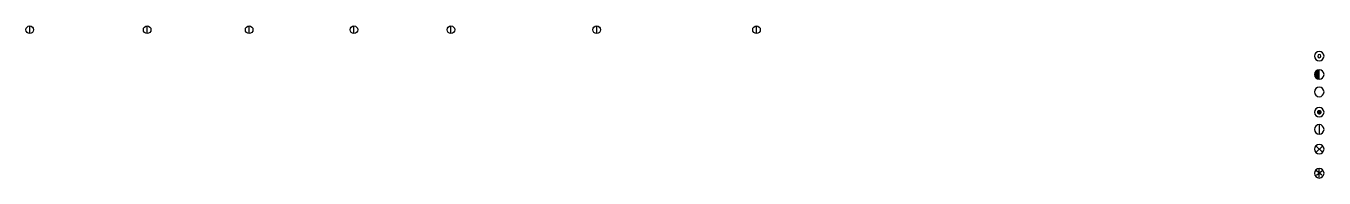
# Model space of a CAD drawing. Extents: x -69352 to 1013721, y -547461 to -186867.
# Drawn here: x 440686 to 462525, y -333169 to -330613 of the extents above; entities that cross this region are included whole.
import ezdxf
from ezdxf.enums import TextEntityAlignment as Align

# ---------------------------------------------------------------- set-up
doc = ezdxf.new("R2010")
doc.units = 0
doc.header["$LTSCALE"] = 500
doc.header["$MEASUREMENT"] = 0
doc.layers.add('S-REINFORCEMENT', color=6, linetype='Continuous')
doc.layers.add('S-TEXT-1', color=4, linetype='Continuous')
doc.styles.add('ROMANS', font='simplex.shx', dxfattribs={"width": 0.8, "height": 275})

# ---------------------------------------------------------------- blocks, each defined once
blk = doc.blocks.new('*U1215')
at = {"layer": 'S-REINFORCEMENT'}
blk.add_circle((0, 0), 80, dxfattribs=at)
blk = doc.blocks.new('*U1193')
at = {"layer": 'S-REINFORCEMENT', "const_width": 40}
blk.add_lwpolyline([(-20, 0, 1), (20, 0, 1)], format="xyb", close=True, dxfattribs=at)
at = {"layer": 'S-REINFORCEMENT'}
blk.add_circle((0, 0), 80, dxfattribs=at)
blk = doc.blocks.new('*U1191')
at = {"layer": 'S-REINFORCEMENT'}
blk.add_line((0, -80), (0, 80), dxfattribs=at)
blk.add_circle((0, 0), 80, dxfattribs=at)
blk = doc.blocks.new('*U1216')
at = {"layer": 'S-REINFORCEMENT'}
for p, q in [((-57, -57), (57, 57)), ((57, -57), (-57, 57))]:
    blk.add_line(p, q, dxfattribs=at)
blk.add_circle((0, 0), 80, dxfattribs=at)
blk = doc.blocks.new('*U1217')
at = {"layer": 'S-REINFORCEMENT'}
h = blk.add_hatch(color=8, dxfattribs=at)
h.dxf.hatch_style = 1
h.paths.add_polyline_path([(0, -80), (0, 80, 0.414214), (-80, 0, 0.414214)])
blk.add_line((0, 80), (0, -80), dxfattribs=at)
blk.add_circle((0, 0), 80, dxfattribs=at)
blk = doc.blocks.new('*U1218')
at = {"layer": 'S-REINFORCEMENT'}
for radius in [80, 26.7]:
    blk.add_circle((0, 0), radius, dxfattribs=at)
blk = doc.blocks.new('*U1219')
at = {"layer": 'S-REINFORCEMENT'}
blk.add_circle((0, 0), 80, dxfattribs=at)
at = {"layer": 'S-TEXT-1', "color": 3, "style": 'ROMANS', "width": 0.8}
blk.add_text('*', height=250, dxfattribs=at).set_placement((-2, -57), align=Align.MIDDLE_CENTER)

msp = doc.modelspace()

# ---------------------------------------------------------------- block references
at = {"layer": 'S-REINFORCEMENT', "lineweight": -2, "xscale": 0.8, "yscale": 0.8, "zscale": 0.8}
for p in [(440750.449, -330676.879), (442725.667, -330676.879), (444441.546, -330676.879), (446204.41, -330676.879), (447835.409, -330676.879), (450288.218, -330676.879), (452976.873, -330676.879)]:
    msp.add_blockref('*U1191', p, dxfattribs=at)
at = {"layer": 'S-REINFORCEMENT', "lineweight": -2, "xscale": -1, "rotation": 180}
for name, p in [('*U1218', (462445.095, -331119.158)), ('*U1217', (462445.095, -331428.366)), ('*U1215', (462445.095, -331722.115)), ('*U1193', (462445.095, -332062.818)), ('*U1191', (462445.095, -332351.244)), ('*U1216', (462445.095, -332682.934)), ('*U1219', (462445.095, -333088.957))]:
    msp.add_blockref(name, p, dxfattribs=at)

doc.saveas('drawing.dxf')
